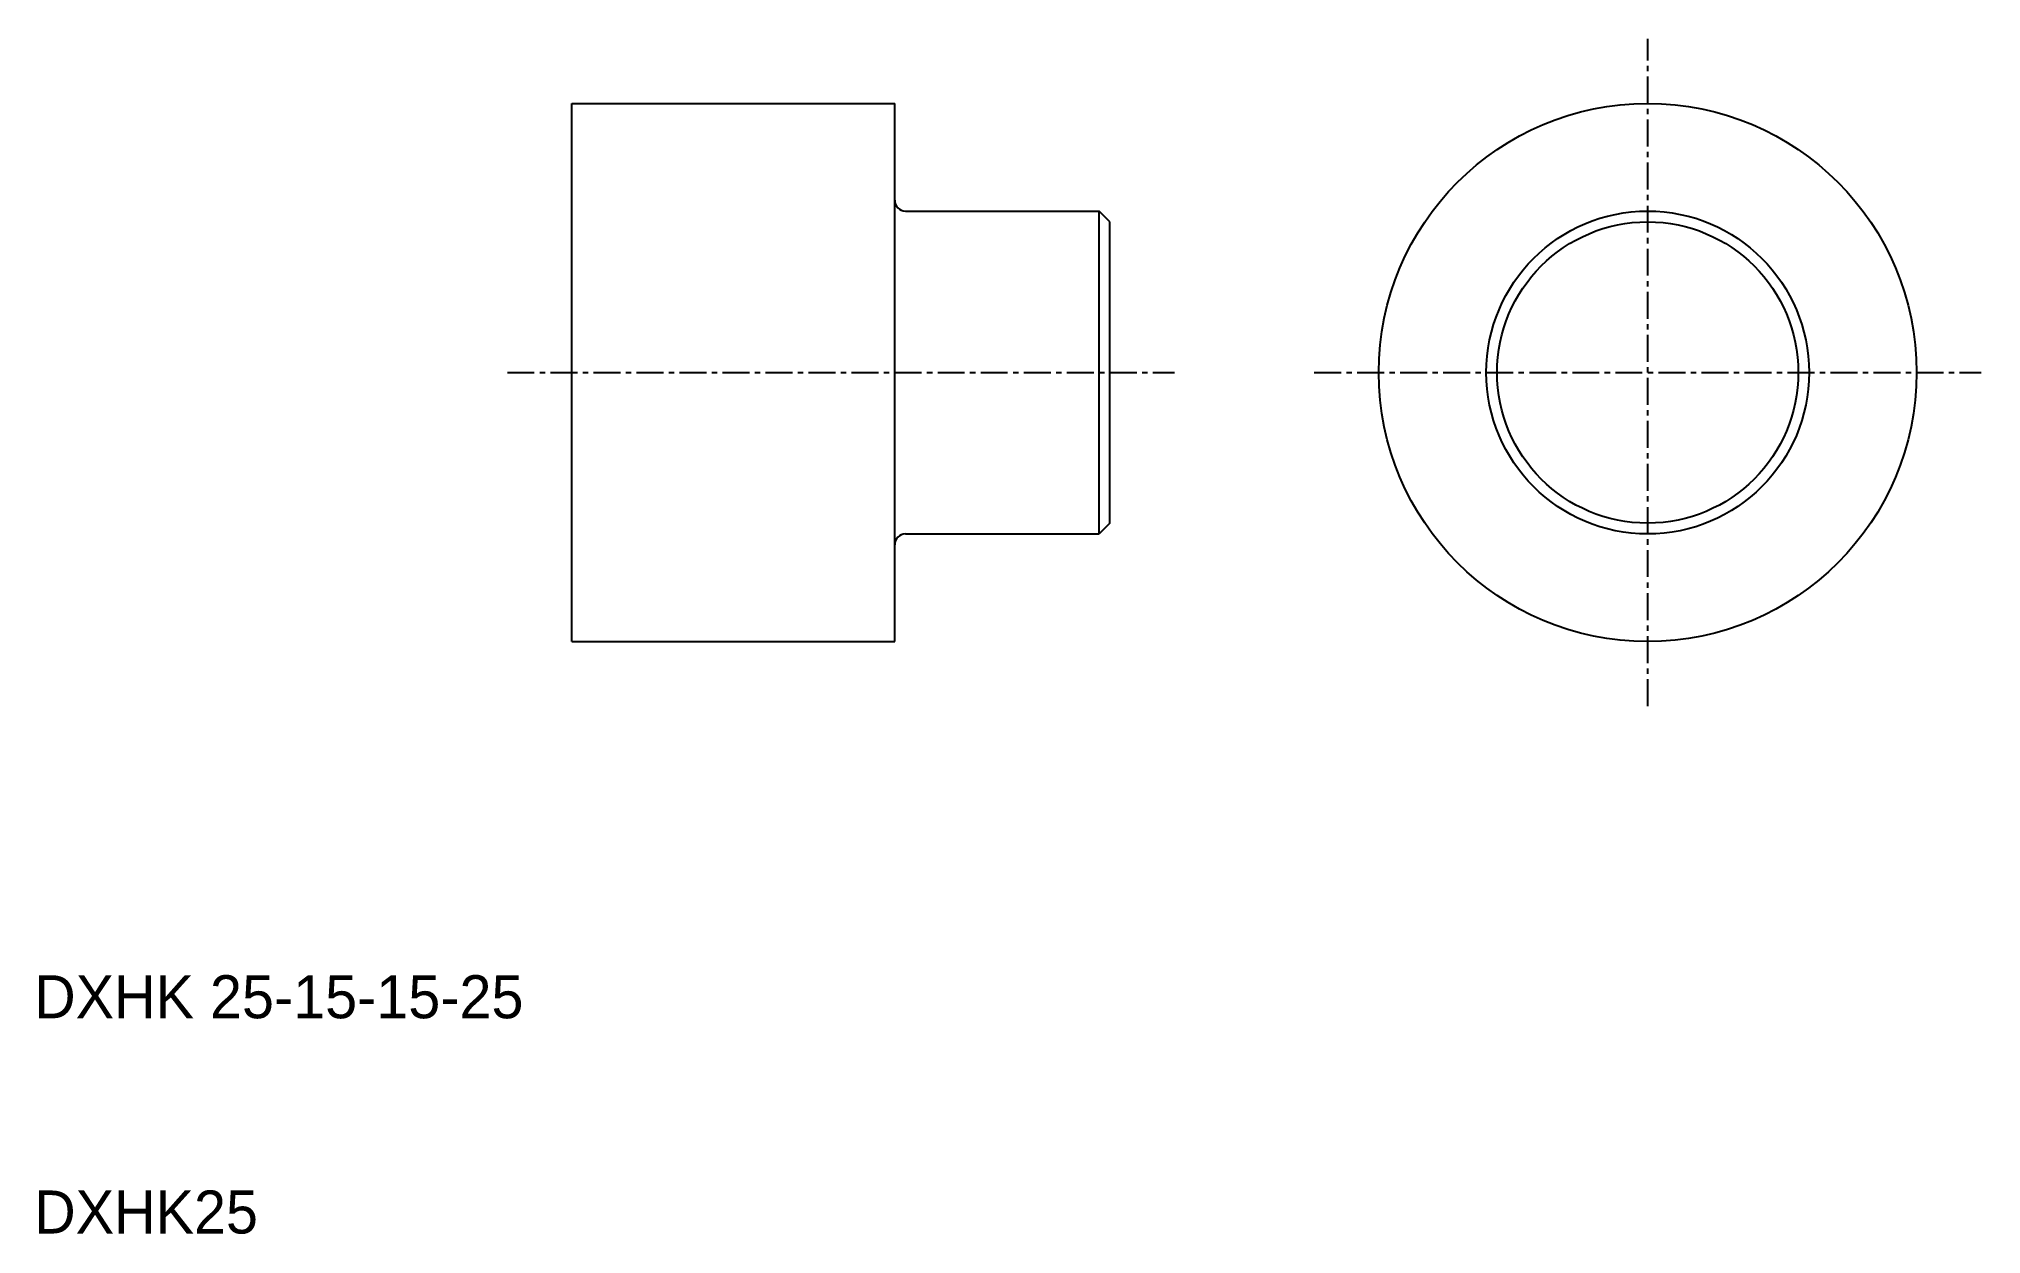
# Model space of a CAD drawing. Extents: x 10.2 to 100.5, y 10 to 65.5.
import ezdxf

# ---------------------------------------------------------------- set-up
doc = ezdxf.new("R2010")
doc.units = 0
doc.linetypes.add('CENTER', pattern=[2, 1.25, -0.25, 0.25, -0.25])
doc.layers.get('0').update_dxf_attribs({"linetype": 'CONTINUOUS'})
doc.layers.add('CENTER', color=1, linetype='CENTER')

msp = doc.modelspace()

# ---------------------------------------------------------------- linework, layer by layer
at = {"color": 7, "linetype": 'CONTINUOUS'}
for p, q in [((35, 37.5), (35, 62.5)), ((35, 62.5), (50, 62.5)), ((50, 58), (50, 62.5)), ((50, 42), (50, 58)), ((50.5, 57.5), (59.5, 57.5)), ((59.5, 42.5), (59.5, 57.5)), ((60, 57), (59.5, 57.5)), ((60, 43), (60, 57)), ((50.5, 42.5), (59.5, 42.5)), ((60, 43), (59.5, 42.5)), ((50, 37.5), (50, 42)), ((35, 37.5), (50, 37.5))]:
    msp.add_line(p, q, dxfattribs=at)
for radius in [12.5, 7.5, 7]:
    msp.add_circle((85, 50), radius, dxfattribs=at)
for centre, start, end in [((50.5, 58), 180, 270), ((50.5, 42), 90, 180)]:
    msp.add_arc(centre, 0.5, start, end, dxfattribs=at)
at = {"layer": 'CENTER', "color": 1, "linetype": 'CENTER'}
for p, q in [((85, 34.5), (85, 65.5)), ((32, 50), (63, 50)), ((69.5, 50), (100.5, 50))]:
    msp.add_line(p, q, dxfattribs=at)

# ---------------------------------------------------------------- texts
at = {"color": 7, "linetype": 'CONTINUOUS'}
for s, p in [('DXHK 25-15-15-25', (10, 20)), ('DXHK25', (10, 10))]:
    msp.add_text(s, height=2, dxfattribs=at).set_placement(p)

doc.saveas('drawing.dxf')
